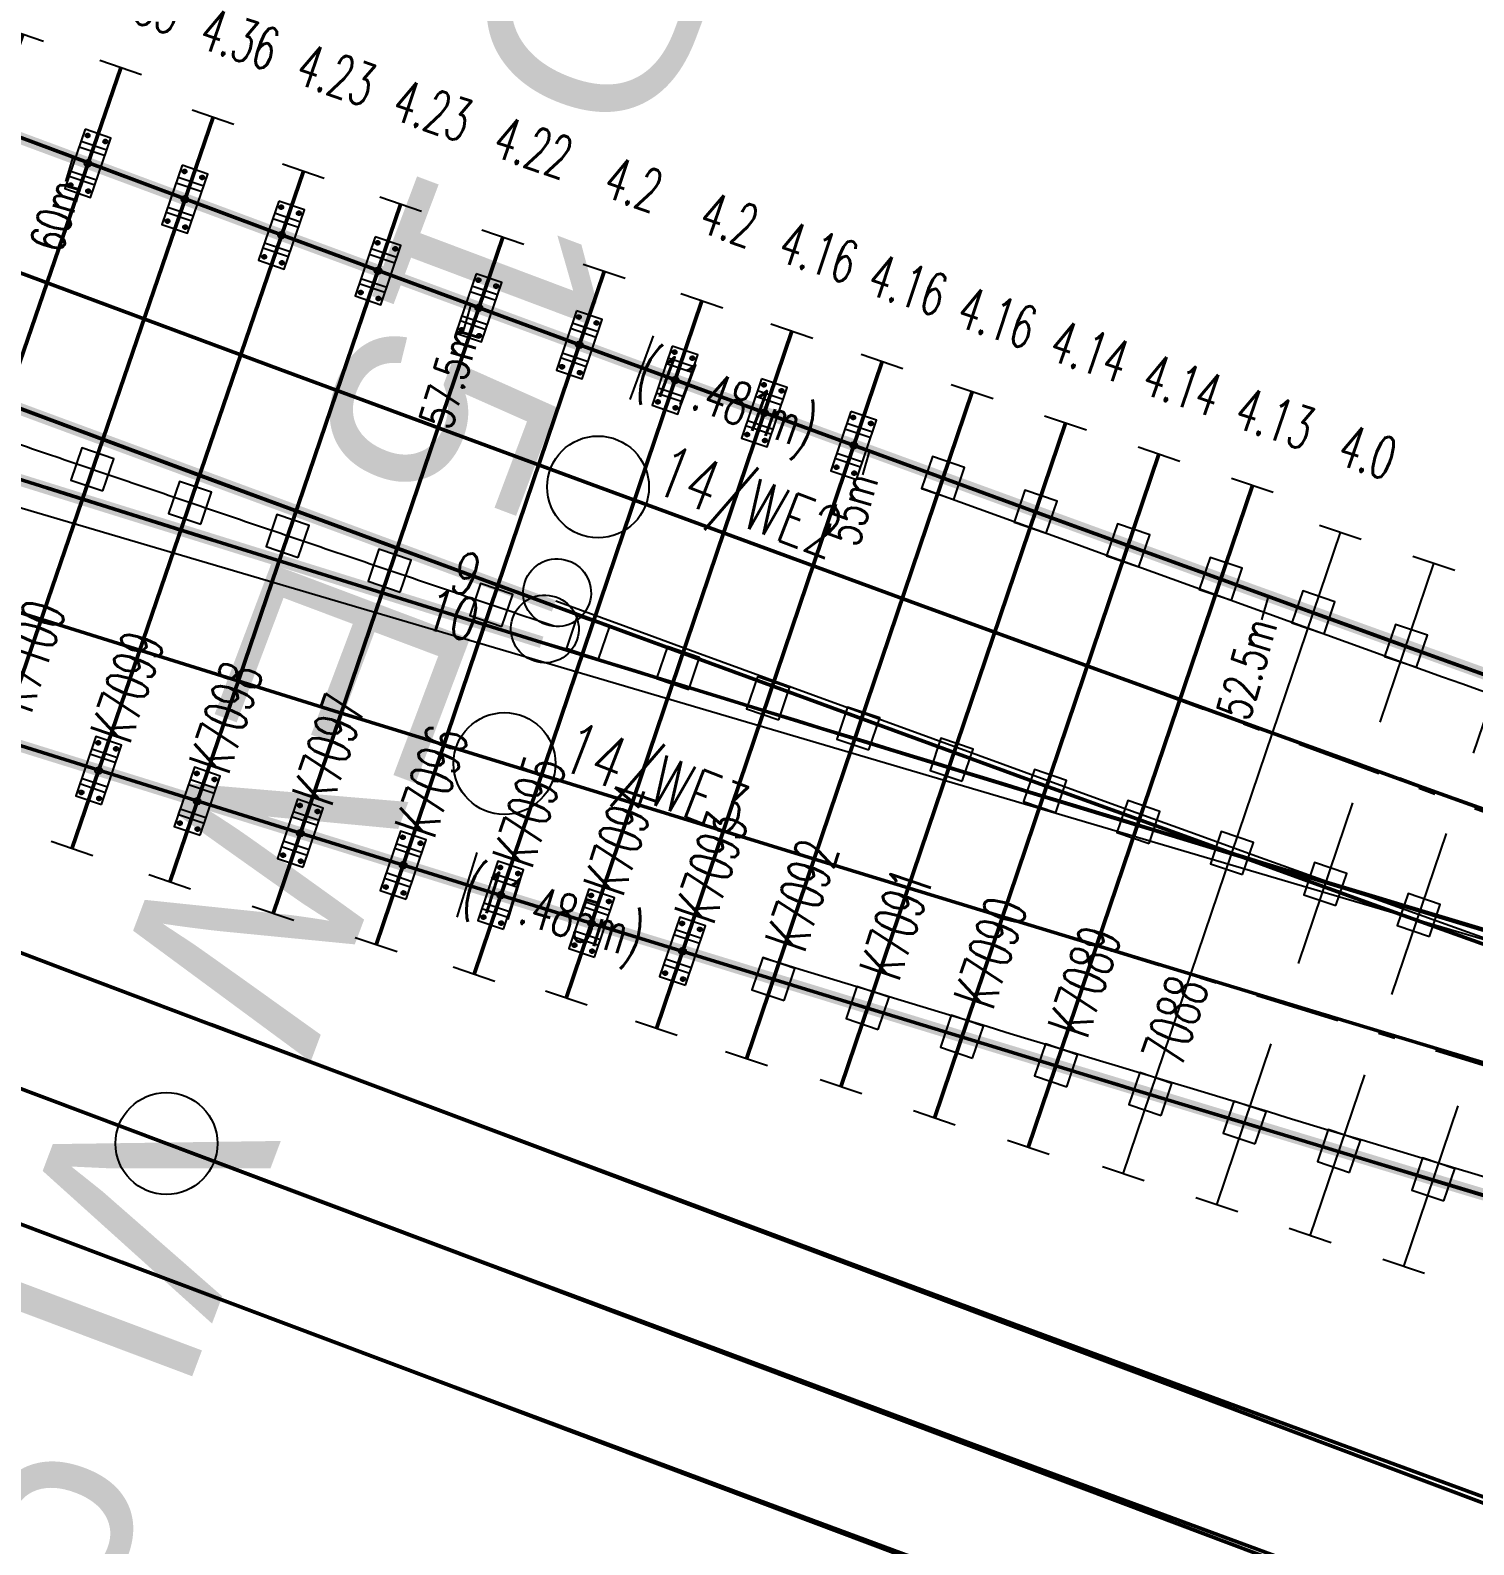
# Model space of a CAD drawing. Header units: millimetres. Extents: x 2688706 to 2690835, y 1254387 to 1255241.
# Drawn here: x 2689221.31 to 2689229.81, y 1254941.64 to 1254950.56 of the extents above; entities that cross this region are included whole.
import ezdxf
from ezdxf.enums import TextEntityAlignment as Align

# ---------------------------------------------------------------- set-up
doc = ezdxf.new("R2010")
doc.units = ezdxf.units.MM
doc.linetypes.add('STRICHLINIE', pattern=[0.75, 0.5, -0.25])
doc.linetypes.add('STRICHPUNKT', pattern=[1, 0.5, -0.25, 0, -0.25])
for name, color, linetype in [('A-GL-0014-_____', 1, 'STRICHPUNKT'), ('A-HS-0014-_____', 1, 'STRICHPUNKT'), ('A-N1-0014-_____', 1, 'STRICHPUNKT'), ('A-SP-0014-_____', 1, 'STRICHPUNKT'), ('BS-TR-B-Gleisstrang-LinieGeometrie', 7, 'Continuous'), ('BS-TR-B-Weiche-Kurzbezeichnung', 7, 'Continuous'), ('BS-TR-B-Weiche-PunktGeometrie', 7, 'Continuous'), ('BS-TR-N-Gleisstrang-LinieGeometrie', 7, 'Continuous'), ('E-HS-0014-_____', 1, 'Continuous'), ('E-N1-0014-_____', 1, 'Continuous'), ('H-GL-0014-_____', 7, 'Continuous'), ('H-HS-0014-_____', 7, 'Continuous'), ('H-N1-0014-_____', 7, 'Continuous'), ('K-DD-0014-_____', 1, 'Continuous'), ('K-GL-0014-_____', 1, 'Continuous'), ('K-HS-0014-_____', 1, 'Continuous'), ('K-N1-0014-_____', 1, 'Continuous'), ('K-SS-0014-_____', 1, 'Continuous'), ('L-GL-0014-_____', 2, 'Continuous'), ('L-HS-0014-_____', 4, 'Continuous'), ('L-N1-0014-_____', 3, 'Continuous'), ('L-ST-0014-_____', 7, 'Continuous'), ('P-OF-0014-_____', 7, 'Continuous'), ('S-OF-0014-_____', 7, 'STRICHLINIE'), ('S-ON-0014-_____', 7, 'Continuous'), ('T-DD-0014-_____', 7, 'Continuous'), ('T-SS-0014-_____', 7, 'Continuous'), ('T-ST', 7, 'Continuous'), ('T-WE-0014-_____', 6, 'Continuous')]:
    doc.layers.add(name, color=color, linetype=linetype)
doc.layers.add('L-ST', color=7, linetype='Continuous', plot=False)
doc.layers.add('P-PT', color=7, linetype='Continuous', plot=False)
doc.layers.add('T-LL-0014-_____', color=2, linetype='Continuous', lineweight=0)
doc.styles.add('R6', font='simplex.shx', dxfattribs={"width": 0.6})
doc.styles.add('R7', font='simplex.shx', dxfattribs={"width": 0.7})
doc.styles.add('Style-Arial', font='arial.ttf')

# ---------------------------------------------------------------- blocks, each defined once
blk = doc.blocks.new('WeiVlpWeiEnd')
at = {"color": 7, "style": 'R7', "width": 0.7}
blk.add_attdef('WEICHENENDE', text='', height=0.3, dxfattribs=at).set_placement((0.3, 0), align=Align.BOTTOM_LEFT)
blk = doc.blocks.new('WeiVlpSchwelleL')
at = {"color": 7}
for p, q in [((-0.4999999999999905, -0.1300000000000073), (-0.4999999999999832, 0.1299999999999694)), ((0.5000000000000135, -0.130000000000005), (0.5000000000000135, 0.1299999999999717))]:
    blk.add_line(p, q, dxfattribs=at)
at = {"color": 0, "linetype": 'ByBlock', "lineweight": -2}
blk.add_line((-0.4999999999999868, -1.183033536314004e-14), (0.5000000000000118, 4.669396854307774e-15), dxfattribs=at)
at = {"style": 'R6', "width": 0.6}
blk.add_attdef('LAENGE', text='', height=0.25, rotation=89.99999999999999, dxfattribs=at).set_placement((-1.229737067022953, 0.007106245459261308, 6e-06), align=Align.MIDDLE)
at = {"style": 'R6', "width": 0.6, "flags": 1}
for tag, p in [('WVP-SKML', (-5, 0, 2e-06)), ('WVP-SKMR', (3, 0, 2e-06))]:
    blk.add_attdef(tag, text='', height=0.25, rotation=180, dxfattribs=at).set_placement(p, align=Align.MIDDLE_CENTER)
at = {"style": 'R6', "width": 0.6}
blk.add_attdef('BEZEICHNUNG', text='', height=0.25, rotation=180, dxfattribs=at).set_placement((-2.249999999999987, -5.373479439185756e-14, 2), align=Align.MIDDLE_LEFT)
at = {"style": 'R6', "width": 0.6, "flags": 1}
blk.add_attdef('VERSCHIEBUNG', text='', height=0.25, rotation=180, dxfattribs=at).set_placement((-1.470197398034461, -5.373479439185758e-14, 2), align=Align.MIDDLE_LEFT)
for tag, p in [('VERKLINKS', (-0.8749999999999833, -5.426408495180606e-14, 2e-06)), ('VERKRECHTS', (0.8611075787621026, -8.736039560677224e-05, 2e-06))]:
    blk.add_attdef(tag, text='', height=0.25, rotation=180, dxfattribs=at).set_placement(p, align=Align.MIDDLE)
at = {"color": 1, "extrusion": (-1, -6.123233995736769e-17, 1.224646799147353e-16), "style": 'R6', "width": 0.6, "flags": 8}
blk.add_attdef('WVP-ANL', text='', height=0.25, rotation=270, dxfattribs=at).set_placement((1.179971919316135e-14, -7.187955122291877e-15, 0.4999999999999868), align=Align.MIDDLE)
at = {"color": 1, "extrusion": (1, -1.608122649676636e-16, 1.224646799147353e-16), "style": 'R6', "width": 0.6, "flags": 8}
blk.add_attdef('WVP-ANR', text='', height=0.25, rotation=270, dxfattribs=at).set_placement((-1.65451836612779e-14, -4.265120563609635e-14, 0.50000000000001), align=Align.MIDDLE)
blk = doc.blocks.new('pla_RpB6000_Skl3')
at = {"color": 0, "linetype": 'ByBlock', "lineweight": -2}
blk.add_lwpolyline([(-0.185, -0.08), (0.185, -0.08), (0.185, 0.08), (-0.185, 0.08)], close=True, dxfattribs=at)
for points in [[(-0.109, 0.08), (-0.109, -0.07999999999999999)], [(0.109, 0.08), (0.109, -0.08)]]:
    blk.add_lwpolyline(points, dxfattribs=at)
at = {"color": 2, "linetype": 'ByBlock', "lineweight": -2}
for points in [[(-0.076, -0.07999999999999999), (-0.076, 0.08)], [(0.07600000000000001, -0.07999999999999999), (0.07600000000000001, 0.08)]]:
    blk.add_lwpolyline(points, dxfattribs=at)
at = {"color": 1, "linetype": 'ByBlock', "lineweight": -2}
blk.add_lwpolyline([(1.221245327087673e-15, 0.08), (1.165734175856414e-15, -0.08)], dxfattribs=at)
at = {"color": 0, "linetype": 'ByBlock', "lineweight": -2}
for centre in [(-0.155, 0.055), (0.155, 0.055), (-0.155, -0.055), (0.1549999999999999, -0.055)]:
    blk.add_circle(centre, 0.012, dxfattribs=at)
at = {"color": 1, "linetype": 'ByBlock', "lineweight": -2}
blk.add_circle((0, 0), 0.02, dxfattribs=at)
at = {"layer": 'P-PT'}
for p in [(-0.155, 0.055), (0.155, 0.055), (-0.155, -0.055), (0.155, -0.055)]:
    blk.add_point(p, dxfattribs=at)
at = {"style": 'R7', "width": 0.7}
blk.add_attdef('WVP-PLNR', text='', height=0.2, dxfattribs=at).set_placement((0, 0), align=Align.MIDDLE_LEFT)
blk.add_attdef('WVP-PBEZ', text='', height=0.025, rotation=269.5935867152447, dxfattribs=at).set_placement((-0.09249999999999999, -2.567390744445673e-16), align=Align.MIDDLE_CENTER)
at = {"style": 'R7', "width": 0.7, "flags": 1}
for tag, p in [('WVP-PLFK', (0.5366666666666667, -0.2)), ('WVP-PLSP', (0.5433333333333333, -0.3999999999999999)), ('WVP-PLDI', (0.4999999999999999, -0.6))]:
    blk.add_attdef(tag, text='', height=0.2, dxfattribs=at).set_placement(p, align=Align.MIDDLE)
blk = doc.blocks.new('WeiVlpPlatte')
blk.add_lwpolyline([(-0.1, -0.1), (0.1, -0.1), (0.1, 0.1), (-0.1, 0.1)], close=True)
at = {"style": 'R7', "width": 0.7}
blk.add_attdef('WVP-PLNR', text='', height=0.2, dxfattribs=at).set_placement((0, 0), align=Align.MIDDLE_LEFT)
at = {"style": 'R7', "width": 0.7, "flags": 1}
for tag, p in [('WVP-PLDI', (0.4400000000000003, -0.2)), ('WVP-PLSP', (0.4771428571428575, -0.4)), ('WVP-PLFK', (0.4714285714285725, -0.6))]:
    blk.add_attdef(tag, text='', height=0.2, dxfattribs=at).set_placement(p, align=Align.MIDDLE)
blk = doc.blocks.new('WeiVlpAbstMarkeL')
blk.add_line((0, 0), (-0.1500000000000004, -1.110223024625157e-16))
at = {"style": 'R7', "width": 0.7}
blk.add_attdef('ATTR', text='', height=0.2, dxfattribs=at).set_placement((-0.1500000000000004, -1.110223024625157e-16), align=Align.MIDDLE_RIGHT)
blk = doc.blocks.new('st_Norm_a')
at = {"color": 0, "linetype": 'ByBlock', "lineweight": -2}
blk.add_circle((0, 0, 1), 0.2, dxfattribs=at)
at = {"layer": 'T-ST', "color": 0, "linetype": 'ByBlock', "lineweight": -2, "style": 'R7', "width": 0.7}
blk.add_attdef('WVP-STNR', text='', height=0.25, dxfattribs=at).set_placement((0.55, 0), align=Align.MIDDLE)
blk = doc.blocks.new('st_KlaM_a')
at = {"layer": 'L-ST', "color": 0, "linetype": 'ByBlock', "lineweight": -2}
blk.add_line((0, -0.1999999999999993), (0, 0.1999999999999993), dxfattribs=at)
blk = doc.blocks.new('Weiche-14')
at = {"layer": 'A-GL-0014-_____', "flags": 128}
blk.add_lwpolyline([(226.8845670760209, 22.08774662189512, 0.0004287539484845768), (228.41278, 21.87095, 0.03943044475241132), (364.68931, 13.51426)], format="xyb", dxfattribs=at)
at = {"layer": 'A-HS-0014-_____', "flags": 128}
blk.add_lwpolyline([(421.08543, 16.34465, -0.0162866445366345), (364.68931, 13.51426)], format="xyb", dxfattribs=at)
at = {"layer": 'A-N1-0014-_____', "flags": 128}
blk.add_lwpolyline([(421.08543, 16.34465, -0.0005004820583355327), (373.9069, 12.48086, -0.002643607657813), (364.76497, 11.79032)], format="xyb", dxfattribs=at)
at = {"layer": 'A-SP-0014-_____', "flags": 128}
blk.add_lwpolyline([(364.68931, 13.51426), (397.50451, 14.08911), (364.76497, 11.79032)], dxfattribs=at)
at = {"layer": 'E-HS-0014-_____', "flags": 128}
blk.add_lwpolyline([(374.2064012755975, 14.38407780405407, -0.002233770123607225), (366.4677830946055, 14.19747052776904, -0.002233770123607225)], format="xyb", dxfattribs=at)
at = {"layer": 'E-N1-0014-_____', "flags": 128}
blk.add_lwpolyline([(374.3121804617556, 11.86152258940274, -3.742961612444952e-06), (373.959307076195, 11.83297613820832, -0.002127904956335115), (366.5957677526878, 11.26912894092573, -0.002127904956335115)], format="xyb", dxfattribs=at)
at = {"layer": 'H-GL-0014-_____', "flags": 128}
for points in [[(226.9905461939135, 22.83022113826564, 0.0004287540789182674), (228.5174856030603, 22.61360519367179, 0.03943044475241121), (364.6761292908927, 14.26414417032731)], [(226.7785879581278, 21.3452721055246, 0.0004287538182681213), (228.308074396939, 21.1282948063282, 0.03943044475241123), (364.7024907091066, 12.76437582967276)]]:
    blk.add_lwpolyline(points, format="xyb", dxfattribs=at)
at = {"layer": 'H-HS-0014-_____', "flags": 128}
for points in [[(421.0234637121023, 17.09208573580884, -0.01628664453663441), (364.6761292868455, 14.26414417025615, -0.01628664453663441)], [(421.1473962878964, 15.59721426419105, -0.01628664453663442), (364.7024907131539, 12.76437582974381, -0.01628664453663442)]]:
    blk.add_lwpolyline(points, format="xyb", dxfattribs=at)
at = {"layer": 'H-N1-0014-_____', "flags": 128}
for points in [[(421.0234638609347, 17.09208574814693, -0.000500482058335468), (373.8464302967145, 13.2284183020638, -0.002643607657813163), (364.7124342324677, 12.53847773278756, -0.002643607657813163)], [(421.1473961390559, 15.59721425185126, -0.0005004820583354682), (373.9673697032883, 11.73330169793553, -0.002643607657813146), (364.8175057675321, 11.04216226721246, -0.002643607657813146)]]:
    blk.add_lwpolyline(points, format="xyb", dxfattribs=at)
at = {"layer": 'K-DD-0014-_____'}
blk.add_line((421.0231745360921, 17.09557376924272), (347.9175793983597, 11.03473563358954), dxfattribs=at)
at = {"layer": 'K-GL-0014-_____', "flags": 128}
for points in [[(226.9910407631308, 22.83368601934217, 0.0004287540795273344), (228.5179742292079, 22.61707091790902, 0.03943044475241123), (364.6760677809169, 14.26764362978884)], [(226.778093388911, 21.34180722444808, 0.0004287538176609342), (228.3075857707913, 21.12482908209108, 0.03943044475241122), (364.7025522190824, 12.76087637021112)]]:
    blk.add_lwpolyline(points, format="xyb", dxfattribs=at)
at = {"layer": 'K-HS-0014-_____', "flags": 128}
for points in [[(364.6760677768507, 14.26764362971733, 0.01628664453663441), (421.0231745360921, 17.09557376924272, 0.01628664453663441)], [(364.7019195489165, 12.79687081045495, 0.01628664453663441), (421.1447110820867, 15.62960314607608, 0.01628664453663441)], [(364.7025522231486, 12.76087637028263, 0.01628664453663441), (421.1476854639066, 15.59372623075717, 0.01628664453663441)]]:
    blk.add_lwpolyline(points, format="xyb", dxfattribs=at)
at = {"layer": 'K-N1-0014-_____', "flags": 128}
for points in [[(421.0231746856191, 17.09557378163663, -0.000500482058335466), (373.8461481047659, 13.23190690747288, -0.00264360765781314), (364.7121890655525, 12.54196913554051, -0.00264360765781314)], [(421.1476853143713, 15.59372621836155, -0.0005004820583354675), (373.9676518952369, 11.72981309252646, -0.002643607657813155), (364.8177509344472, 11.03867086445939, -0.002643607657813155)]]:
    blk.add_lwpolyline(points, format="xyb", dxfattribs=at)
at = {"layer": 'K-SS-0014-_____', "flags": 128}
blk.add_lwpolyline([(364.746817527189, 12.65315321873431, 6.286479537497479e-05), (364.3471971752959, 12.63571830519744, -0.0001375205675698343), (363.947570080402, 12.61845121066631, -0.000132455003419971), (363.547933728003, 12.60140023726052, -0.0001302133433850107), (363.1482884849353, 12.58455895959327, -0.0001295289023798075), (362.7486345501885, 12.56792521426054, -0.0001293222693283407), (362.3489720585771, 12.55149834888546, -0.0001292601075227089), (361.9493011252845, 12.53527816977988, -0.000129241658849145), (361.5496218595963, 12.51926462191473, -0.0001292364523640371), (361.1499343690348, 12.5034576921948, -0.0001292352607481002), (360.7502387605971, 12.48785738019441, -0.0001292352882976189), (360.3505351411243, 12.47246368929271, -0.0001292356853813248), (359.9508236174143, 12.45727662398545, -0.0001292361935939164), (359.5511042962542, 12.44229618906855, -0.0001292367358317356), (359.1513772844297, 12.42752238938944, -0.0001292372876192494), (358.7516426887294, 12.41295522977164, -0.0001292378411691313), (358.3519006159447, 12.39859471499179, -0.0001292383946648343), (357.9521511728702, 12.3844408497728, -0.0001292389469110922), (357.5523944663042, 12.37049363878134, -0.00012923949902701), (357.1526306030481, 12.35675308662741, -0.0001292400488003571), (356.752859689907, 12.34321919786402, -0.0001292405976093645), (356.3530818336888, 12.32989197698733, -0.0001292411463344391), (355.9532971412048, 12.31677142843643, -0.0001292416936437572), (355.55350571927, 12.30385755659306, -0.0001292422382698883), (355.1537076747021, 12.29115036578248, -0.0001292427836005669), (354.7539031143222, 12.27864986027277, -0.000129243327057189), (354.3540921449545, 12.26635604427449, -0.0001292438695197174), (353.9542748734264, 12.25426892194157, -0.0001292444100202597), (353.5544514065682, 12.24238849737104, -0.0001292444100202597)], format="xyb", dxfattribs=at)
at = {"layer": 'L-GL-0014-_____', "lineweight": 70, "const_width": 0.07, "flags": 128}
for points in [[(354.6752022732924, 12.64607844370899, 0.002889100992607278), (364.7024907091066, 12.76437582967276, 0.03943044475241123)], [(354.819733251592, 11.91385366516788, 0.003551127084669747), (364.7123943695153, 12.5384749325367, 0.006928306320745954)]]:
    blk.add_lwpolyline(points, format="xyb", dxfattribs=at)
at = {"layer": 'L-HS-0014-_____', "lineweight": 70, "const_width": 0.07, "flags": 128}
blk.add_lwpolyline([(376.1616792115963, 14.54222513917853, -0.003315741125960927), (364.6761292868455, 14.26414417025615, -0.001997742609025304), (357.7546167611486, 14.1701463028808, -0.03943044475241121)], format="xyb", dxfattribs=at)
at = {"layer": 'L-HS-0014-_____', "flags": 128}
blk.add_lwpolyline([(376.2300241447969, 13.04362019319954, -0.003322109858714153), (364.7024907131539, 12.76437582974381, -0.01628664453663442)], format="xyb", dxfattribs=at)
at = {"layer": 'L-N1-0014-_____', "flags": 128}
blk.add_lwpolyline([(376.20964271303, 13.41969690444854, -2.50684169844148e-05), (373.8464302967145, 13.2284183020638, -0.002643607657813163), (364.7124342324677, 12.53847773278756, -0.002643607657813163)], format="xyb", dxfattribs=at)
at = {"layer": 'L-N1-0014-_____', "lineweight": 70, "const_width": 0.07, "flags": 128}
blk.add_lwpolyline([(376.2768449010855, 11.92022814810981, -2.449682682334531e-05), (373.9673697032883, 11.73330169793553, -0.002643607657813146), (364.8175057675321, 11.04216226721246, -0.00356511568828711), (354.8645508310054, 10.41401390278185, -0.006928306320745937)], format="xyb", dxfattribs=at)
at = {"layer": 'L-ST-0014-_____', "color": 7}
for p, rotation in [((364.6761292868455, 14.26414417025615), 181.0069838450384), ((364.8175057675321, 11.04216226721246), 184.0197775588612)]:
    blk.add_blockref('st_KlaM_a', p, dxfattribs=dict(at, rotation=rotation))
ref = blk.add_blockref('st_Norm_a', (364.7024907131539, 12.76437582974381), dxfattribs=dict(at, rotation=181.0069841529105))
ref.add_attrib('WVP-STNR', '9', dxfattribs={"layer": 'T-ST', "color": 0, "linetype": 'ByBlock', "lineweight": -2, "height": 0.25, "rotation": 1.006984152910562, "style": 'R7', "width": 0.6999999999999998}).set_placement((364.1525756549661, 12.75470997343071), align=Align.MIDDLE)
ref = blk.add_blockref('st_Norm_a', (364.7124342324677, 12.53847773278756), dxfattribs=dict(at, rotation=184.0167255246442))
ref.add_attrib('WVP-STNR', '10', dxfattribs={"layer": 'T-ST', "color": 0, "linetype": 'ByBlock', "lineweight": -2, "height": 0.25, "rotation": 4.016725524644134, "style": 'R7', "width": 0.7}).set_placement((364.1637852278483, 12.49995151145473), align=Align.MIDDLE)
at = {"layer": 'P-OF-0014-_____'}
for name, p, rotation in [('pla_RpB6000_Skl3', (364.8860964051141, 14.26786022051931), 272.5124327820319), ('pla_RpB6000_Skl3', (365.4460042526138, 14.2780185366862), 272.5121390405578), ('pla_RpB6000_Skl3', (366.0059054161229, 14.28853881136217), 272.5114948538561), ('WeiVlpPlatte', (368.8852827342491, 14.34836037694117), 92.50225978142038), ('WeiVlpPlatte', (369.4651323728443, 14.36156583237323), 92.49911532249291), ('pla_RpB6000_Skl3', (361.2012143737563, 14.2100380964132), 272.2587311435516), ('pla_RpB6000_Skl3', (361.8100231000568, 14.21851002655467), 272.3039007242519), ('pla_RpB6000_Skl3', (362.4168430999647, 14.22738019472797), 272.3489323151842), ('pla_RpB6000_Skl3', (363.022171766857, 14.23665222572015), 272.3939088309299), ('pla_RpB6000_Skl3', (363.6549422937117, 14.24679695784209), 272.4413672291619), ('pla_RpB6000_Skl3', (364.285261004116, 14.25736210475418), 272.5050353006672), ('WeiVlpPlatte', (366.565799661651, 14.29942104015072), 92.51049034492544), ('WeiVlpPlatte', (367.145682587623, 14.31107349046385), 92.50905916601965), ('WeiVlpPlatte', (367.7255575816856, 14.32311420032761), 92.50721863446536), ('WeiVlpPlatte', (368.3054243838786, 14.33554316434402), 92.50495644186454), ('WeiVlpPlatte', (368.9508490125829, 12.84800362662469), 92.50225978142038), ('WeiVlpPlatte', (369.5299510164485, 12.87644860889901), 92.49911532249291), ('WeiVlpPlatte', (370.1090338809834, 12.90528130902908), 92.49550918353681), ('WeiVlpPlatte', (367.2134307532114, 12.76499501808945), 92.50905916601965), ('WeiVlpPlatte', (367.7925886221068, 12.79227682789775), 92.50721863446536), ('WeiVlpPlatte', (368.3717281281884, 12.81994636521597), 92.50495644186454), ('WeiVlpPlatte', (364.9565418375498, 12.66238896047042), 92.51243278203084), ('WeiVlpPlatte', (365.5157957321694, 12.68726482528609), 92.51213904055777), ('WeiVlpPlatte', (366.0750334574943, 12.71250215279872), 92.51149485385709), ('WeiVlpPlatte', (366.634254780411, 12.73810093938732), 92.51049034492544), ('WeiVlpPlatte', (363.0913387986077, 12.58217289806328), 92.39390883093003), ('WeiVlpPlatte', (363.7247746112855, 12.60891337303008), 92.44136722916308), ('WeiVlpPlatte', (364.356190161035, 12.63608692819219), 92.50503530066761), ('WeiVlpPlatte', (361.8778593365328, 12.53239787432108), 92.30390083197854), ('WeiVlpPlatte', (362.4853582028456, 12.55707804875732), 92.34893231518453), ('WeiVlpPlatte', (370.1731170396216, 11.43489102043122), 92.49550918353681), ('WeiVlpPlatte', (370.7514150382391, 11.47929160906097), 92.49142690337305), ('WeiVlpPlatte', (369.0164326571661, 11.34724948346741), 92.50225978142038), ('WeiVlpPlatte', (369.594789493141, 11.39087697201228), 92.49911532249291), ('WeiVlpPlatte', (367.8596321502652, 11.26115426378919), 92.50721863446536), ('WeiVlpPlatte', (368.4380467900759, 11.3040085742872), 92.50495644186454), ('pla_RpB6000_Skl3', (365.0269881505048, 11.05689763313956), 92.51243278203164), ('pla_RpB6000_Skl3', (365.5855903412312, 11.0964397832081), 92.51213904055794), ('pla_RpB6000_Skl3', (366.1441668973121, 11.13634241611703), 92.51149485385608), ('WeiVlpPlatte', (366.7027175861164, 11.17660551524841), 92.51049034492544), ('WeiVlpPlatte', (367.2811889961388, 11.21868657111884), 92.50905916601965), ('pla_RpB6000_Skl3', (363.7946067937535, 10.97103295706154), 92.44136722916267), ('pla_RpB6000_Skl3', (364.4271181667776, 11.01483806484225), 92.50503530066845), ('pla_RpB6000_Skl3', (362.5538732062895, 10.88677832692429), 92.3489323151854), ('pla_RpB6000_Skl3', (363.1605057261818, 10.92769606231445), 92.39390883092994)]:
    blk.add_blockref(name, p, dxfattribs=dict(at, rotation=rotation))
at = {"layer": 'S-OF-0014-_____'}
for p, xscale, rotation in [((370.6881097565835, 12.93421652847417), 4, 92.49142690337305), ((369.5299609329927, 12.8762214021927), 4, 92.49911532249291), ((370.1090450396701, 12.90502527257564), 3.999999999999999, 92.49550918353681)]:
    blk.add_blockref('WeiVlpSchwelleL', p, dxfattribs=dict(at, xscale=xscale, rotation=rotation))
at = {"layer": 'S-ON-0014-_____', "color": 6, "lineweight": 50}
ref = blk.add_blockref('WeiVlpSchwelleL', (363.0932182929511, 12.53721528662815), dxfattribs=dict(at, xscale=4.230000000000002, rotation=92.39390883093003))
ref.add_attrib('BEZEICHNUNG', 'K7098', dxfattribs={"layer": 'T-SS-0014-_____', "height": 0.25, "rotation": 92.39390883093004, "style": 'R6', "width": 0.6}).set_placement((363.1521490134338, 11.12758910584762), align=Align.MIDDLE_LEFT)
ref.add_attrib('LAENGE', '4.23', dxfattribs={"layer": 'T-SS-0014-_____', "height": 0.25, "rotation": 2.393908830929963, "style": 'R6', "oblique": 359.9999999999999, "width": 0.6}).set_placement((362.9803880662151, 15.23612071808145), align=Align.MIDDLE)
ref = blk.add_blockref('WeiVlpSchwelleL', (363.7260522731908, 12.57894642456841), dxfattribs=dict(at, xscale=4.22, rotation=92.44136722916308))
ref.add_attrib('BEZEICHNUNG', 'K7097', dxfattribs={"layer": 'T-SS-0014-_____', "height": 0.25, "rotation": 92.44136722916308, "style": 'R6', "width": 0.6}).set_placement((363.7860844935423, 11.17091942948207), align=Align.MIDDLE_LEFT)
ref.add_attrib('LAENGE', '4.22', dxfattribs={"layer": 'T-SS-0014-_____', "height": 0.25, "rotation": 2.441367229163003, "style": 'R6', "oblique": 359.9999999999999, "width": 0.6}).set_placement((363.6123306333167, 15.24623305716272), align=Align.MIDDLE)
ref = blk.add_blockref('WeiVlpSchwelleL', (364.3570632202586, 12.61613082962557), dxfattribs=dict(at, xscale=4.2, rotation=92.50503530066761))
ref.add_attrib('BEZEICHNUNG', 'K7096', dxfattribs={"layer": 'T-SS-0014-_____', "height": 0.25, "rotation": 92.50503530066761, "style": 'R6', "width": 0.6}).set_placement((364.4183738010395, 11.21471388068028), align=Align.MIDDLE_LEFT)
ref.add_attrib('LAENGE', '4.2', dxfattribs={"layer": 'T-SS-0014-_____', "height": 0.25, "rotation": 2.505035300667533, "style": 'R6', "oblique": 359.9999999999999, "width": 0.6}).set_placement((364.2415383360563, 15.25676036997413), align=Align.MIDDLE)
ref = blk.add_blockref('WeiVlpSchwelleL', (364.9565422778095, 12.66237892682949), dxfattribs=dict(at, xscale=4.2, rotation=92.51243278203084))
ref.add_attrib('BEZEICHNUNG', 'K7095', dxfattribs={"layer": 'T-SS-0014-_____', "height": 0.25, "rotation": 92.51243278203084, "style": 'R6', "width": 0.6}).set_placement((365.018217836699, 11.25677555666255), align=Align.MIDDLE_LEFT)
ref.add_attrib('LAENGE', '4.2', dxfattribs={"layer": 'T-SS-0014-_____', "height": 0.25, "rotation": 2.512432782030762, "style": 'R6', "oblique": 359.9999999999999, "width": 0.6}).set_placement((364.842245357131, 15.2672379633434), align=Align.MIDDLE)
ref = blk.add_blockref('WeiVlpSchwelleL', (365.5149206759032, 12.70720993910079), dxfattribs=dict(at, xscale=4.16, rotation=92.51213904055777))
ref.add_attrib('BEZEICHNUNG', 'K7094', dxfattribs={"layer": 'T-SS-0014-_____', "height": 0.25, "rotation": 92.51213904055777, "style": 'R6', "width": 0.6}).set_placement((365.5768208991663, 11.29632123865724), align=Align.MIDDLE_LEFT)
ref.add_attrib('LAENGE', '4.16', dxfattribs={"layer": 'T-SS-0014-_____', "height": 0.25, "rotation": 2.512139040557697, "style": 'R6', "oblique": 359.9999999999999, "width": 0.6}).set_placement((365.4021590636364, 15.27737974147624), align=Align.MIDDLE)
ref = blk.add_blockref('WeiVlpSchwelleL', (366.0741597603458, 12.73242140274804), dxfattribs=dict(at, xscale=4.16, rotation=92.51149485385709))
ref.add_attrib('BEZEICHNUNG', 'K7093', dxfattribs={"layer": 'T-SS-0014-_____', "height": 0.25, "rotation": 92.51149485385709, "style": 'R6', "width": 0.6}).set_placement((366.1353995443864, 11.33622757611056), align=Align.MIDDLE_LEFT)
ref.add_attrib('LAENGE', '4.16', dxfattribs={"layer": 'T-SS-0014-_____', "height": 0.25, "rotation": 2.511494853856994, "style": 'R6', "oblique": 359.9999999999999, "width": 0.6}).set_placement((365.9620721863781, 15.287884020202), align=Align.MIDDLE)
ref = blk.add_blockref('WeiVlpSchwelleL', (366.633382577815, 12.7579940820699), dxfattribs=dict(at, xscale=4.16, rotation=92.51049034492544))
ref.add_attrib('BEZEICHNUNG', 'K7092', dxfattribs={"layer": 'T-SS-0014-_____', "height": 0.25, "rotation": 92.51049034492544, "style": 'R6', "width": 0.6}).set_placement((366.6939535741086, 11.37649455727819), align=Align.MIDDLE_LEFT)
ref.add_attrib('LAENGE', '4.16', dxfattribs={"layer": 'T-SS-0014-_____', "height": 0.25, "rotation": 2.51049034492536, "style": 'R6', "oblique": 359.9999999999999, "width": 0.6}).set_placement((366.5219846630055, 15.29875081036164), align=Align.MIDDLE)
ref = blk.add_blockref('WeiVlpSchwelleL', (367.2121224714227, 12.79485127016141), dxfattribs=dict(at, xscale=4.140000000000001, rotation=92.50905916601965))
ref.add_attrib('BEZEICHNUNG', 'K7091', dxfattribs={"layer": 'T-SS-0014-_____', "height": 0.25, "rotation": 92.50905916601965, "style": 'R6', "width": 0.6}).set_placement((367.2724298020896, 11.41857982634212), align=Align.MIDDLE_LEFT)
ref.add_attrib('LAENGE', '4.14', dxfattribs={"layer": 'T-SS-0014-_____', "height": 0.25, "rotation": 2.509059166019574, "style": 'R6', "oblique": 359.9999999999999, "width": 0.6}).set_placement((367.101893273165, 15.31038787507782), align=Align.MIDDLE)
ref = blk.add_blockref('WeiVlpSchwelleL', (367.791282508294, 12.82210551360118), dxfattribs=dict(at, xscale=4.14, rotation=92.50721863446536))
ref.add_attrib('BEZEICHNUNG', 'K7090', dxfattribs={"layer": 'T-SS-0014-_____', "height": 0.25, "rotation": 92.50721863446536, "style": 'R6', "width": 0.6}).set_placement((367.8508791964605, 11.46105193387257), align=Align.MIDDLE_LEFT)
ref.add_attrib('LAENGE', '4.14', dxfattribs={"layer": 'T-SS-0014-_____', "height": 0.25, "rotation": 2.507218634465289, "style": 'R6', "oblique": 359.9999999999999, "width": 0.6}).set_placement((367.6818010761038, 15.3224138324158), align=Align.MIDDLE)
ref = blk.add_blockref('WeiVlpSchwelleL', (368.3702058835889, 12.85474242487293), dxfattribs=dict(at, xscale=4.13, rotation=92.50495644186454))
ref.add_attrib('BEZEICHNUNG', 'K7089', dxfattribs={"layer": 'T-SS-0014-_____', "height": 0.25, "rotation": 92.50495644186454, "style": 'R6', "width": 0.6}).set_placement((368.4293015416637, 11.50391086697357), align=Align.MIDDLE_LEFT)
ref.add_attrib('LAENGE', '4.13', dxfattribs={"layer": 'T-SS-0014-_____', "height": 0.25, "rotation": 2.504956441864445, "style": 'R6', "oblique": 359.9999999999999, "width": 0.6}).set_placement((368.2617080257948, 15.3348286959706), align=Align.MIDDLE)
at = {"layer": 'S-ON-0014-_____'}
ref = blk.add_blockref('WeiVlpSchwelleL', (368.9508576957076, 12.8478049302044), dxfattribs=dict(at, xscale=4, rotation=92.50225978142038))
ref.add_attrib('BEZEICHNUNG', '7088', dxfattribs={"layer": 'T-SS-0014-_____', "height": 0.25, "rotation": 92.50225978142038, "style": 'R6', "width": 0.6}).set_placement((369.0076966238984, 11.54715661282341), align=Align.MIDDLE_LEFT)
ref.add_attrib('LAENGE', '4.0', dxfattribs={"layer": 'T-SS-0014-_____', "height": 0.25, "rotation": 2.5022597814203, "style": 'R6', "oblique": 359.9999999999999, "width": 0.6}).set_placement((368.8416140848947, 15.34763247993385), align=Align.MIDDLE)
at = {"layer": 'S-ON-0014-_____', "color": 6, "lineweight": 50, "xscale": 4.53, "rotation": 92.21341472648243}
blk.add_blockref('WeiVlpSchwelleL', (360.6554569730403, 12.51921448657789), dxfattribs=at)
at = {"layer": 'S-ON-0014-_____', "color": 6, "lineweight": 50}
ref = blk.add_blockref('WeiVlpSchwelleL', (361.2673574092509, 12.53309953564566), dxfattribs=dict(at, xscale=4.55, rotation=92.25873114355083))
ref.add_attrib('LAENGE', '4.55', dxfattribs={"layer": 'T-SS-0014-_____', "height": 0.25, "rotation": 2.258731143550747, "style": 'R6', "oblique": 359.9999999999999, "width": 0.6}).set_placement((361.1617890925876, 15.20959570314699), align=Align.MIDDLE)
ref = blk.add_blockref('WeiVlpSchwelleL', (361.8770552309592, 12.55238442206602), dxfattribs=dict(at, xscale=4.36, rotation=92.30390072425085))
ref.add_attrib('BEZEICHNUNG', 'K7100', dxfattribs={"layer": 'T-SS-0014-_____', "height": 0.25, "rotation": 92.30390072425085, "style": 'R6', "width": 0.6}).set_placement((361.9376528275718, 11.04619319813469), align=Align.MIDDLE_LEFT)
ref.add_attrib('LAENGE', '4.36', dxfattribs={"layer": 'T-SS-0014-_____', "height": 0.25, "rotation": 2.303900724250765, "style": 'R6', "oblique": 359.9999999999999, "width": 0.6}).set_placement((361.7698097329207, 15.21803845756335), align=Align.MIDDLE)
ref = blk.add_blockref('WeiVlpSchwelleL', (362.487202420813, 12.51211860041492), dxfattribs=dict(at, xscale=4.23, rotation=92.34893231518453))
ref.add_attrib('BEZEICHNUNG', 'K7099', dxfattribs={"layer": 'T-SS-0014-_____', "height": 0.25, "rotation": 92.34893231518446, "style": 'R6', "width": 0.6}).set_placement((362.5456734277761, 11.08667743050023), align=Align.MIDDLE_LEFT)
ref.add_attrib('LAENGE', '4.23', dxfattribs={"layer": 'T-SS-0014-_____', "height": 0.25, "rotation": 2.348932315184369, "style": 'R6', "oblique": 359.9999999999999, "width": 0.6}).set_placement((362.3758440753558, 15.22687893161117), align=Align.MIDDLE)
at = {"layer": 'T-DD-0014-_____', "rotation": 94.739283}
for p, values in [((366.1038278885801, 14.29391657531653), {'ATTR': '55m'}), ((368.603293150045, 14.34557960529662), {'ATTR': '52.5m'}), ((361.1045021159909, 14.21223200040185), {'ATTR': '60m'}), ((363.6042239401421, 14.24946724989445), {'ATTR': '57.5m'})]:
    blk.add_blockref('WeiVlpAbstMarkeL', p, dxfattribs=at).add_auto_attribs(values)
at = {"layer": 'T-WE-0014-_____'}
for p, values in [((364.68931, 13.51426), {'WEICHENENDE': '14/WE2'}), ((364.76497, 11.79032), {'WEICHENENDE': '14/WE3'})]:
    blk.add_blockref('WeiVlpWeiEnd', p, dxfattribs=at).add_auto_attribs(values)
at = {"layer": 'T-LL-0014-_____', "color": 1, "style": 'R6', "width": 0.6}
for s, rotation, p in [('(11.481m)', 1.006983845038411, (364.6761292868455, 14.26414417025615)), ('(11.485m)', 4.019777558861179, (364.8175057675321, 11.04216226721246))]:
    blk.add_text(s, height=0.25, rotation=rotation, dxfattribs=at).set_placement(p, align=Align.MIDDLE_LEFT)

msp = doc.modelspace()

# ---------------------------------------------------------------- linework, layer by layer
at = {"layer": 'BS-TR-B-Gleisstrang-LinieGeometrie', "lineweight": 50}
for points in [[(2689205.68887408, 1254952.21798201, 453.94415), (2689206.6537552, 1254951.89061716, 453.947430307546), (2689207.61911276, 1254951.56465994, 453.950710615092), (2689208.5849447, 1254951.24011106, 453.953990922638), (2689209.55124897, 1254950.91697119, 453.957271230184), (2689210.51802352, 1254950.59524104, 453.9605515377299), (2689211.48526629, 1254950.27492128, 453.963831845276), (2689212.45297522, 1254949.95601259, 453.967112152822), (2689213.42114825, 1254949.63851566, 453.970392460368), (2689214.38978332, 1254949.32243116, 453.973672767914), (2689215.35887838, 1254949.00775976, 453.97695307546), (2689216.32843135, 1254948.69450213, 453.9801927921679), (2689217.29844019, 1254948.38265893, 453.983070761275), (2689218.26890282, 1254948.07223084, 453.985934846909), (2689219.23981718, 1254947.76321851, 453.988798932544), (2689220.2111812, 1254947.45562259, 453.991663018179), (2689221.18299283, 1254947.14944375, 453.994527103813), (2689222.15524999, 1254946.84468263, 453.997391189448), (2689223.12795061, 1254946.54133988, 454.000255275083), (2689224.10109262, 1254946.23941615, 454.003119360717)], [(2689205.09296422, 1254950.60482576, 454.0828597199859), (2689206.03486288, 1254950.22897389, 454.090433507282), (2689206.97718446, 1254949.85418358, 454.098007294577), (2689207.91992775, 1254949.48045532, 454.105581081873), (2689208.86309156, 1254949.10778958, 454.113154869169), (2689209.80667469, 1254948.73618683, 454.120728656465), (2689210.75067594, 1254948.36564754, 454.128302443761), (2689211.69509412, 1254947.99617219, 454.135876231057), (2689212.63992802, 1254947.62776125, 454.143450018352), (2689213.58517645, 1254947.26041517, 454.151023805648), (2689214.5308382, 1254946.89413444, 454.158597592944), (2689215.47691208, 1254946.5289195, 454.16617138024), (2689216.42339688, 1254946.16477084, 454.173697732832), (2689217.3702914, 1254945.8016889, 454.181115958758), (2689218.31759444, 1254945.43967415, 454.188413182445), (2689219.26530479, 1254945.07872706, 454.195589404203), (2689220.21342126, 1254944.71884807, 454.202644624338), (2689221.16194264, 1254944.36003765, 454.209578843151), (2689222.11086773, 1254944.00229624, 454.21639206094)], [(2689220.91061872, 1254949.25539965, 453.836771398899), (2689221.84544104, 1254948.90720491, 453.843784637736), (2689222.78066338, 1254948.56008599, 453.850797876573), (2689223.71628448, 1254948.21404337, 453.857811115409), (2689224.65230312, 1254947.86907749, 453.864824354246)], [(2689224.65230312, 1254947.86907749, 453.864824354246), (2689225.59894901, 1254947.52143835, 453.871914201021), (2689226.54599862, 1254947.17490055, 453.879004047797), (2689227.49345067, 1254946.82946455, 453.886093894572), (2689228.44130388, 1254946.48513083, 453.893183741348), (2689229.38955696, 1254946.14189984, 453.900273588123), (2689230.33820863, 1254945.79977206, 453.907363434899), (2689231.28725761, 1254945.45874794, 453.914453281674), (2689232.23670261, 1254945.11882794, 453.92154312845), (2689233.18654235, 1254944.78001254, 453.928632975225), (2689234.13677554, 1254944.44230218, 453.935722822001), (2689235.08740091, 1254944.10569732, 453.942812668776), (2689236.03841715, 1254943.77019841, 453.949902515551), (2689236.98982299, 1254943.43580592, 453.956992362327), (2689237.94161714, 1254943.10252029, 453.964082209102), (2689238.89379831, 1254942.77034198, 453.971172055878)], [(2689238.66412214, 1254941.85118107, 454.047510612025), (2689237.6988586, 1254942.13842411, 454.044180351968), (2689236.73360729, 1254942.42570827, 454.040940449013), (2689235.76836822, 1254942.71303353, 454.037790903078), (2689234.80314139, 1254943.00039991, 454.034731714092), (2689233.8379268, 1254943.2878074, 454.031762881978), (2689232.87272446, 1254943.57525599, 454.028884406665), (2689232.87273, 1254943.57526, 454.02888), (2689231.89671991, 1254943.86669878, 454.0260265017041), (2689230.92105289, 1254944.15928403, 454.023163429377), (2689229.94573029, 1254944.45301533, 454.0203003570491), (2689228.97075345, 1254944.74789229, 454.017437284722), (2689227.99612371, 1254945.04391449, 454.014574212395), (2689227.02184243, 1254945.34108153, 454.011711140068), (2689226.04791095, 1254945.63939299, 454.00884806774), (2689225.07433062, 1254945.93884847, 454.005984995413), (2689224.10110276, 1254946.23944756, 454.003121923086)], [(2689222.11076, 1254944.00201, 454.2164), (2689223.0499093, 1254943.64865319, 454.2230633507129), (2689223.98905861, 1254943.29529638, 454.229690867667), (2689224.92820791, 1254942.94193957, 454.236282550886), (2689225.86735721, 1254942.58858276, 454.242838400392), (2689226.80650651, 1254942.23522595, 454.249358416213), (2689227.74565582, 1254941.88186914, 454.255842598373), (2689228.68480512, 1254941.52851233, 454.262290946896), (2689229.62395442, 1254941.17515552, 454.26870346181), (2689230.56310372, 1254940.82179872, 454.275080143136), (2689231.50225303, 1254940.46844191, 454.281420990902), (2689232.44140233, 1254940.1150851, 454.287726005127), (2689233.38055163, 1254939.76172829, 454.293995185839), (2689234.31970093, 1254939.40837148, 454.300228533062), (2689235.25885024, 1254939.05501467, 454.306463251958), (2689236.19799954, 1254938.70165786, 454.312864322941), (2689237.13714884, 1254938.34830105, 454.319439904427), (2689238.07629814, 1254937.99494424, 454.326189997013), (2689239.01544745, 1254937.64158743, 454.333114601311)], [(2689222.11086773, 1254944.00229624, 454.21639206094), (2689223.04988231, 1254943.64949246, 454.223012242367), (2689223.98928952, 1254943.29773548, 454.229514037491), (2689224.92908821, 1254942.94702575, 454.235897446585), (2689225.8692772, 1254942.5973637, 454.242162469917), (2689226.80985532, 1254942.24874976, 454.248309107746), (2689227.75082141, 1254941.90118437, 454.254337360331), (2689228.6921743, 1254941.55466796, 454.2602472279229), (2689229.63391282, 1254941.20920096, 454.266038710769), (2689230.5760358, 1254940.8647838, 454.271711809111), (2689231.51854207, 1254940.52141691, 454.277266523186), (2689232.46143045, 1254940.17910071, 454.282702853226), (2689233.40469978, 1254939.83783563, 454.28802079946), (2689234.34834889, 1254939.49762209, 454.293220362107), (2689235.2923766, 1254939.15846051, 454.298339886362), (2689236.23678174, 1254938.82035133, 454.3035291841001), (2689237.18156313, 1254938.48329495, 454.308809960027), (2689238.12671961, 1254938.14729179, 454.314182214279), (2689239.07224999, 1254937.81234228, 454.319645946987)]]:
    msp.add_polyline3d(points, dxfattribs=at)
at = {"layer": 'BS-TR-B-Weiche-PunktGeometrie', "lineweight": 25}
for centre in [(2689224.65219, 1254947.86877, 453.864824354246), (2689224.1011, 1254946.23944, 454.003119343157), (2689222.11076, 1254944.00201, 454.21639206094)]:
    msp.add_circle(centre, 0.3, dxfattribs=at)
at = {"layer": 'BS-TR-N-Gleisstrang-LinieGeometrie', "color": 1, "lineweight": 50, "true_color": 0xff0000}
for points in [[(2689220.82271345, 1254950.08621448, 453.774326638183), (2689221.75766999, 1254949.73751, 453.781348029756), (2689222.69302758, 1254949.38988274, 453.788369421329), (2689223.62878498, 1254949.04333315, 453.795390812902), (2689224.56494096, 1254948.6978617, 453.802412204475), (2689225.50149427, 1254948.35346884, 453.809433596048), (2689226.43844366, 1254948.01015504, 453.816454987621), (2689227.3757879, 1254947.66792074, 453.823476379194), (2689228.31352574, 1254947.32676641, 453.830497770767), (2689229.25165593, 1254946.98669249, 453.83751916234), (2689230.19017724, 1254946.64769943, 453.844540553913), (2689231.12908841, 1254946.30978769, 453.851561945486), (2689232.06838821, 1254945.97295771, 453.858583337059), (2689233.00807538, 1254945.63720995, 453.865604728632), (2689233.94814867, 1254945.30254484, 453.872626120205), (2689234.88860684, 1254944.96896283, 453.879647511779), (2689235.82944865, 1254944.63646436, 453.886668903352), (2689236.77067284, 1254944.30504987, 453.893690294925), (2689237.71227816, 1254943.97471981, 453.900711686498), (2689238.65426337, 1254943.64547462, 453.907733078071)], [(2689220.62900865, 1254948.56257709, 453.896441816766), (2689221.56505261, 1254948.21389865, 453.903458276372), (2689222.50149731, 1254947.86629788, 453.910474735978), (2689223.4383415, 1254947.51977525, 453.917491195584), (2689224.37558394, 1254947.17433122, 453.924507655191), (2689225.31322338, 1254946.82996624, 453.931524114797), (2689226.25125859, 1254946.48668077, 453.938540574403), (2689227.18968831, 1254946.14447526, 453.945557034009), (2689228.12851132, 1254945.80335017, 453.952573493615), (2689229.06772636, 1254945.46330594, 453.959589953221), (2689230.00733219, 1254945.12434304, 453.966606412828), (2689230.94732756, 1254944.78646191, 453.973622872434), (2689231.88771124, 1254944.44966299, 453.98063933204), (2689232.82848197, 1254944.11394673, 453.987655791646), (2689233.7696385, 1254943.77931359, 453.994672251252), (2689234.71117959, 1254943.44576399, 454.001688710859), (2689235.653104, 1254943.11329838, 454.008705170465), (2689236.59541047, 1254942.78191721, 454.015721630071), (2689237.53809776, 1254942.45162092, 454.022738089677), (2689238.48116461, 1254942.12240993, 454.029754549283), (2689239.42460978, 1254941.79428468, 454.0367710088901)], [(2689220.43635962, 1254948.16850034, 453.931666317982), (2689221.40713134, 1254947.86264914, 453.934608747946), (2689222.3783481, 1254947.55821415, 453.937524614947), (2689223.35000786, 1254947.25519601, 453.940413918984), (2689224.32210854, 1254946.95359538, 453.943279865208)], [(2689233.08621055, 1254944.29172776, 453.969072308187), (2689232.11104213, 1254944.58291549, 453.966210299641), (2689231.13621646, 1254944.87524864, 453.963348291095), (2689230.1617349, 1254945.16872679, 453.960486282549), (2689229.18759878, 1254945.46334954, 453.957624274003), (2689228.21380945, 1254945.75911649, 453.954762265457), (2689227.24036826, 1254946.05602722, 453.951900256911), (2689226.26727654, 1254946.35408134, 453.949038248365), (2689225.29453564, 1254946.65327841, 453.946176239819), (2689224.32214691, 1254946.95361805, 453.943314231273)], [(2689220.95886838, 1254946.43623394, 454.054218274375), (2689221.93216607, 1254946.13114667, 454.057133386676), (2689222.90590769, 1254945.82747929, 454.060021890299), (2689223.88009118, 1254945.52523245, 454.06288698219)], [(2689232.65924945, 1254942.85879224, 454.088687691813), (2689231.68239769, 1254943.15048207, 454.085825683267), (2689230.70588932, 1254943.44331942, 454.082963674721), (2689229.72972567, 1254943.73730387, 454.080101666175), (2689228.75390811, 1254944.03243503, 454.077239657629), (2689227.77843797, 1254944.32871249, 454.074377649083), (2689226.80331661, 1254944.62613583, 454.071515640537), (2689225.82854537, 1254944.92470465, 454.068653631991), (2689224.85412559, 1254945.22441853, 454.065791623445), (2689223.88005862, 1254945.52527707, 454.062929614899)], [(2689220.57584335, 1254945.38113079, 454.146544557559), (2689221.51250067, 1254945.02692838, 454.153681818816), (2689222.44955185, 1254944.67376927, 454.160660999823), (2689223.38699574, 1254944.32165389, 454.1674821011), (2689224.32483116, 1254943.97058268, 454.174145123156), (2689225.26305696, 1254943.62055608, 454.180650066492), (2689226.20167197, 1254943.27157452, 454.186996931593), (2689227.14067504, 1254942.92363843, 454.1931857189321), (2689228.08006498, 1254942.57674825, 454.199216428975), (2689229.01984065, 1254942.2309044, 454.20508906217), (2689229.96000088, 1254941.88610731, 454.210803618956), (2689230.90054449, 1254941.54235742, 454.2163600997609), (2689231.84147032, 1254941.19965514, 454.221758505), (2689232.78277721, 1254940.85800091, 454.227022283573), (2689233.72446399, 1254940.51739514, 454.232277868497), (2689234.66652949, 1254940.17783826, 454.237544121814), (2689235.60897253, 1254939.83933069, 454.242821043504), (2689236.55179197, 1254939.50187285, 454.248108633588), (2689237.49498661, 1254939.16546516, 454.253407044399), (2689238.4385553, 1254938.83010804, 454.258762205568), (2689239.38249687, 1254938.49580189, 454.264210480028)], [(2689222.37413567, 1254944.70200804, 454.160556321293), (2689223.31328497, 1254944.34865123, 454.167186143348), (2689224.25243427, 1254943.99529442, 454.173786174632), (2689225.19158358, 1254943.64193761, 454.18035641516), (2689226.13073288, 1254943.2885808, 454.186896864951), (2689227.06988218, 1254942.93522399, 454.193407524021), (2689228.00903148, 1254942.58186718, 454.199888392391), (2689228.94818079, 1254942.22851038, 454.206339470078), (2689229.88733009, 1254941.87515357, 454.212760757091), (2689230.82647939, 1254941.52179676, 454.219152253458), (2689231.76562869, 1254941.16843995, 454.225513959189), (2689232.704778, 1254940.81508314, 454.231845874299), (2689233.6439273, 1254940.46172633, 454.2381479988121), (2689234.5830766, 1254940.10836952, 454.244420332742), (2689235.5222259, 1254939.75501271, 454.250676568168), (2689236.46137521, 1254939.4016559, 454.257066891086), (2689237.40052451, 1254939.04829909, 454.263632636547), (2689238.33967381, 1254938.69494228, 454.270373805155), (2689239.27882311, 1254938.34158547, 454.277290397526)], [(2689220.8615779, 1254943.67421569, 454.265960541809), (2689221.79817506, 1254943.32106402, 454.27245155478), (2689222.73516407, 1254942.96895333, 454.278857436669), (2689223.67254377, 1254942.61788405, 454.285178187618), (2689224.610313, 1254942.26785662, 454.291413807761), (2689225.54847061, 1254941.91887147, 454.2975642972351), (2689226.48701544, 1254941.57092902, 454.303629656174), (2689227.42594633, 1254941.22402971, 454.309609884708), (2689228.36526211, 1254940.87817397, 454.315504982969), (2689229.30496163, 1254940.53336222, 454.321314951083), (2689230.24504374, 1254940.18959488, 454.327032056877), (2689231.18550726, 1254939.8468724, 454.3326267985599), (2689232.12635104, 1254939.50519518, 454.338096293199), (2689233.06757391, 1254939.16456364, 454.34344054105), (2689234.00917472, 1254938.82497822, 454.348659542366), (2689234.9511523, 1254938.48643933, 454.353766899611), (2689235.89350548, 1254938.14894738, 454.3589207429401), (2689236.83623311, 1254937.81250279, 454.364166341854), (2689237.77933402, 1254937.47710599, 454.369503696487), (2689238.72280704, 1254937.14275738, 454.374932806973)], [(2689221.84738433, 1254943.30201196, 454.272243678707), (2689222.78653364, 1254942.94865515, 454.278873500762), (2689223.72568294, 1254942.59529834, 454.285473532045), (2689224.66483224, 1254942.24194153, 454.292043772574), (2689225.60398154, 1254941.88858472, 454.298584222365), (2689226.54313085, 1254941.53522791, 454.305094881435), (2689227.48228015, 1254941.1818711, 454.311575749805), (2689228.42142945, 1254940.82851429, 454.318026827491), (2689229.36057875, 1254940.47515748, 454.324448114505), (2689230.29972806, 1254940.12180067, 454.330839610871), (2689231.23887736, 1254939.76844386, 454.337201316602), (2689232.17802666, 1254939.41508705, 454.343533231713), (2689233.11717596, 1254939.06173025, 454.349835356226), (2689234.05632527, 1254938.70837344, 454.356107690156), (2689234.99547457, 1254938.35501663, 454.362363925582), (2689235.93462387, 1254938.00165982, 454.368754248499), (2689236.87377317, 1254937.64830301, 454.37531999396), (2689237.81292248, 1254937.2949462, 454.382061162568), (2689238.75207178, 1254936.94158939, 454.38897775494)]]:
    msp.add_polyline3d(points, dxfattribs=at)

# ---------------------------------------------------------------- block references
at = {"extrusion": (0.01856783197081398, 0.078322802670633, 0.9967551224838128), "rotation": 172.1538819283246}
msp.add_blockref('Weiche-14', (-2326851.235015703, -1835463.384711666, 148676.4978498291), dxfattribs=at)

# ---------------------------------------------------------------- texts
at = {"layer": 'BS-TR-B-Weiche-Kurzbezeichnung', "lineweight": 50, "style": 'Style-Arial'}
msp.add_text('BSD 15 EW VI 900 1:16 L', height=1.25, rotation=249.37601478955, dxfattribs=at).set_placement((2689225.06889602, 1254953.63640242, 454.21639206094))

doc.saveas('drawing.dxf')
